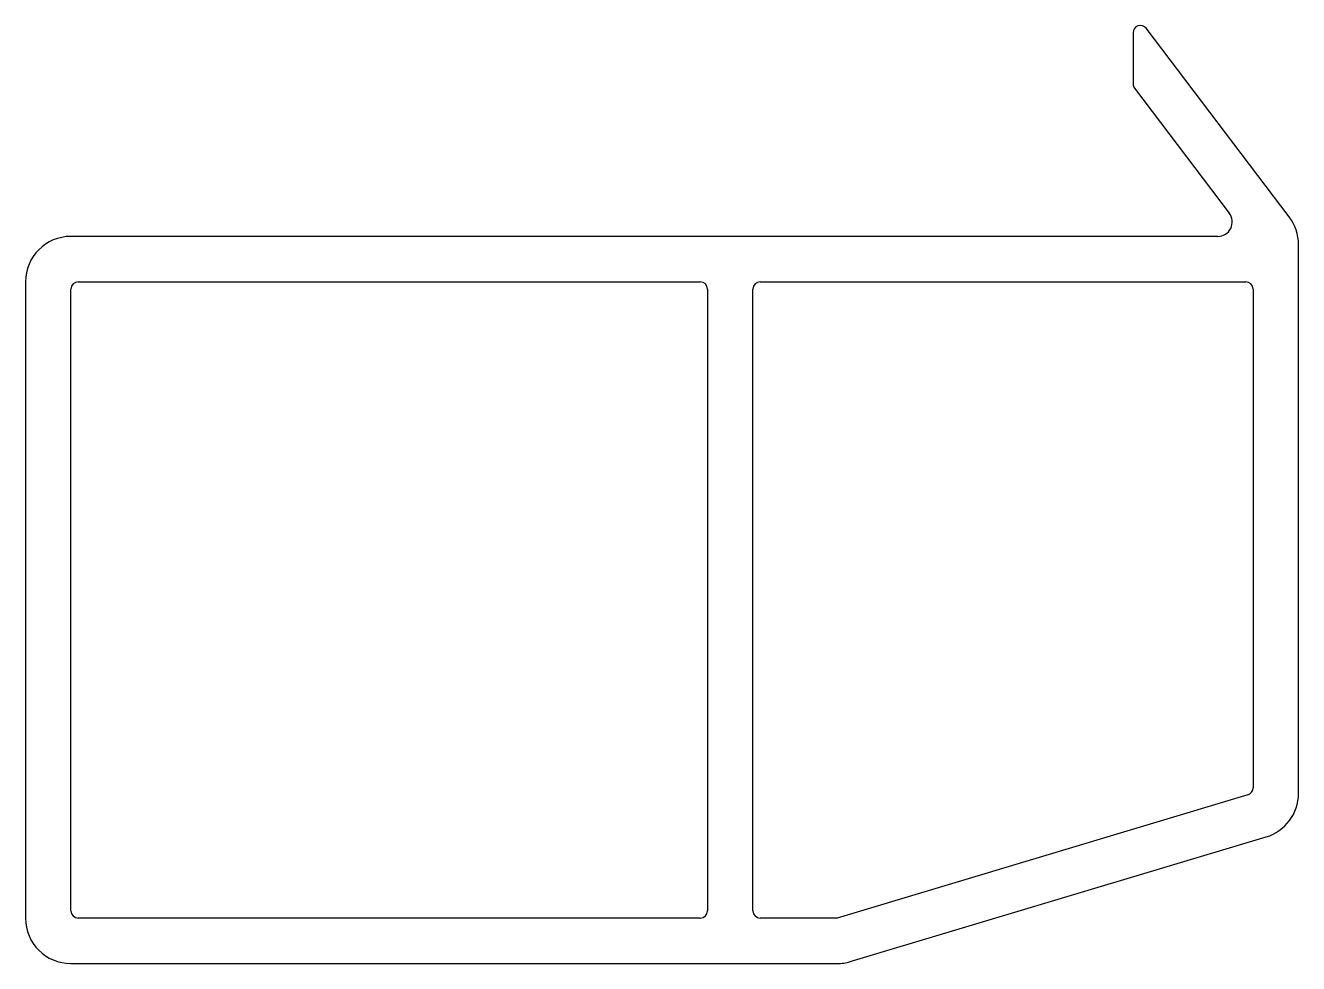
# Model space of a CAD drawing. Extents: x 6.4 to 95.3, y 6.8 to 72.3.
import ezdxf

# ---------------------------------------------------------------- set-up
doc = ezdxf.new("R2010")
doc.units = 0
doc.layers.get('0').update_dxf_attribs({"linetype": 'CONTINUOUS'})

msp = doc.modelspace()

# ---------------------------------------------------------------- linework, layer by layer
for p, q in [((94.655, 58.915), (84.657, 72.093)), ((83.744, 71.786), (83.744, 68.214)), ((83.847, 67.907), (90.464, 59.187)), ((54.026, 57.556), (9.576, 57.556)), ((89.654, 57.556), (54.026, 57.556)), ((95.301, 18.644), (95.301, 56.996)), ((6.401, 54.381), (6.401, 9.931)), ((10.084, 54.381), (53.518, 54.381)), ((57.709, 54.381), (91.618, 54.381)), ((9.576, 10.439), (9.576, 53.873)), ((54.026, 53.873), (54.026, 10.439)), ((57.201, 10.439), (57.201, 53.873)), ((92.126, 53.873), (92.126, 19.022)), ((91.764, 18.535), (63.084, 9.931)), ((63.996, 6.89), (93.038, 15.603)), ((53.518, 9.931), (10.084, 9.931)), ((63.084, 9.931), (57.709, 9.931)), ((9.576, 6.756), (54.026, 6.756)), ((54.026, 6.756), (63.084, 6.756))]:
    msp.add_line(p, q)
for centre, radius, start, end in [((84.252, 71.786), 0.508, 37.18845, 180), ((84.252, 68.214), 0.508, 180, 217.18845), ((89.654, 58.572), 1.016, 270, 37.18845), ((92.126, 56.996), 3.175, 0, 37.18845), ((9.576, 54.381), 3.175, 90, 180), ((10.084, 53.873), 0.508, 90, 180), ((53.518, 53.873), 0.508, 0, 90), ((57.709, 53.873), 0.508, 90, 180), ((91.618, 53.873), 0.508, 0, 90), ((91.618, 19.022), 0.508, 286.69895, 0), ((92.126, 18.644), 3.175, 286.69895, 360), ((9.576, 9.931), 3.175, 180, 270), ((10.084, 10.439), 0.508, 180, 270), ((53.518, 10.439), 0.508, 270, 360), ((57.709, 10.439), 0.508, 180, 270), ((63.084, 9.931), 3.175, 270, 286.69895)]:
    msp.add_arc(centre, radius, start, end)

doc.saveas('drawing.dxf')
